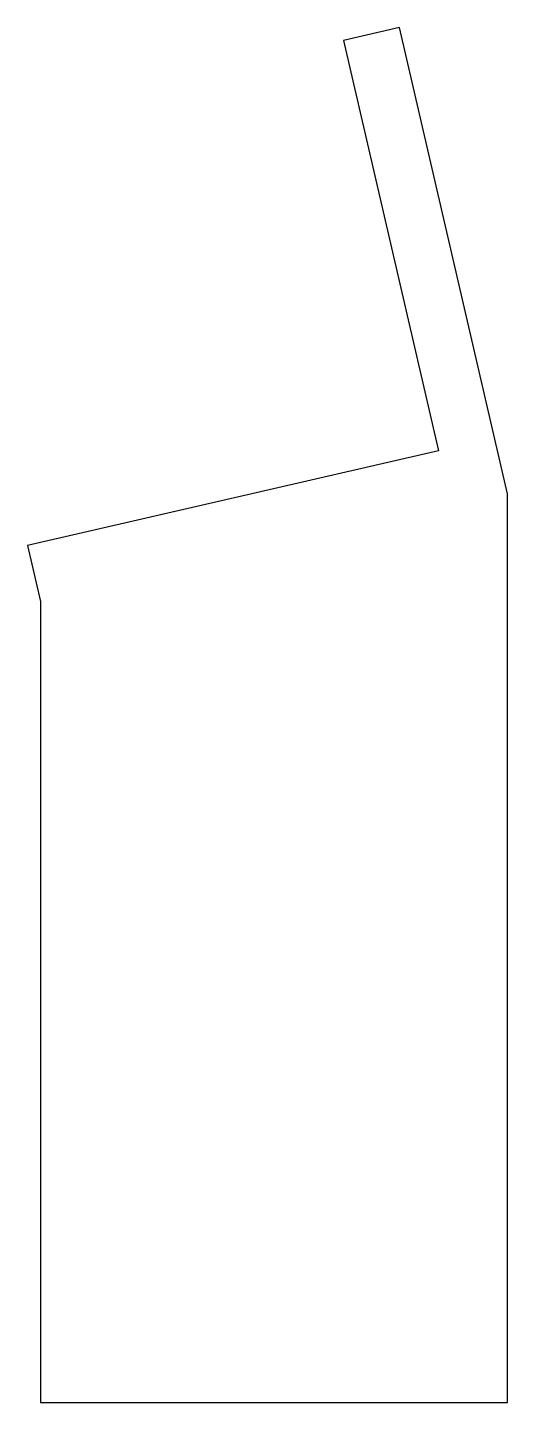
# Model space of a CAD drawing. Header units: millimetres. Extents: x -1 to 49, y 0 to 144.
import ezdxf

# ---------------------------------------------------------------- set-up
doc = ezdxf.new("R2010")
doc.units = ezdxf.units.MM
doc.layers.add('PROFILE', color=7, linetype='CONTINUOUS')

msp = doc.modelspace()

# ---------------------------------------------------------------- linework, layer by layer
at = {"layer": 'PROFILE'}
msp.add_lwpolyline([(0, 0), (48.7185, 0), (48.7185, 94.9293), (37.471, 143.6478), (31.6247, 142.2981), (41.5226, 99.4258), (-1.3497, 89.528), (0, 83.6817)], close=True, dxfattribs=at)

doc.saveas('drawing.dxf')
